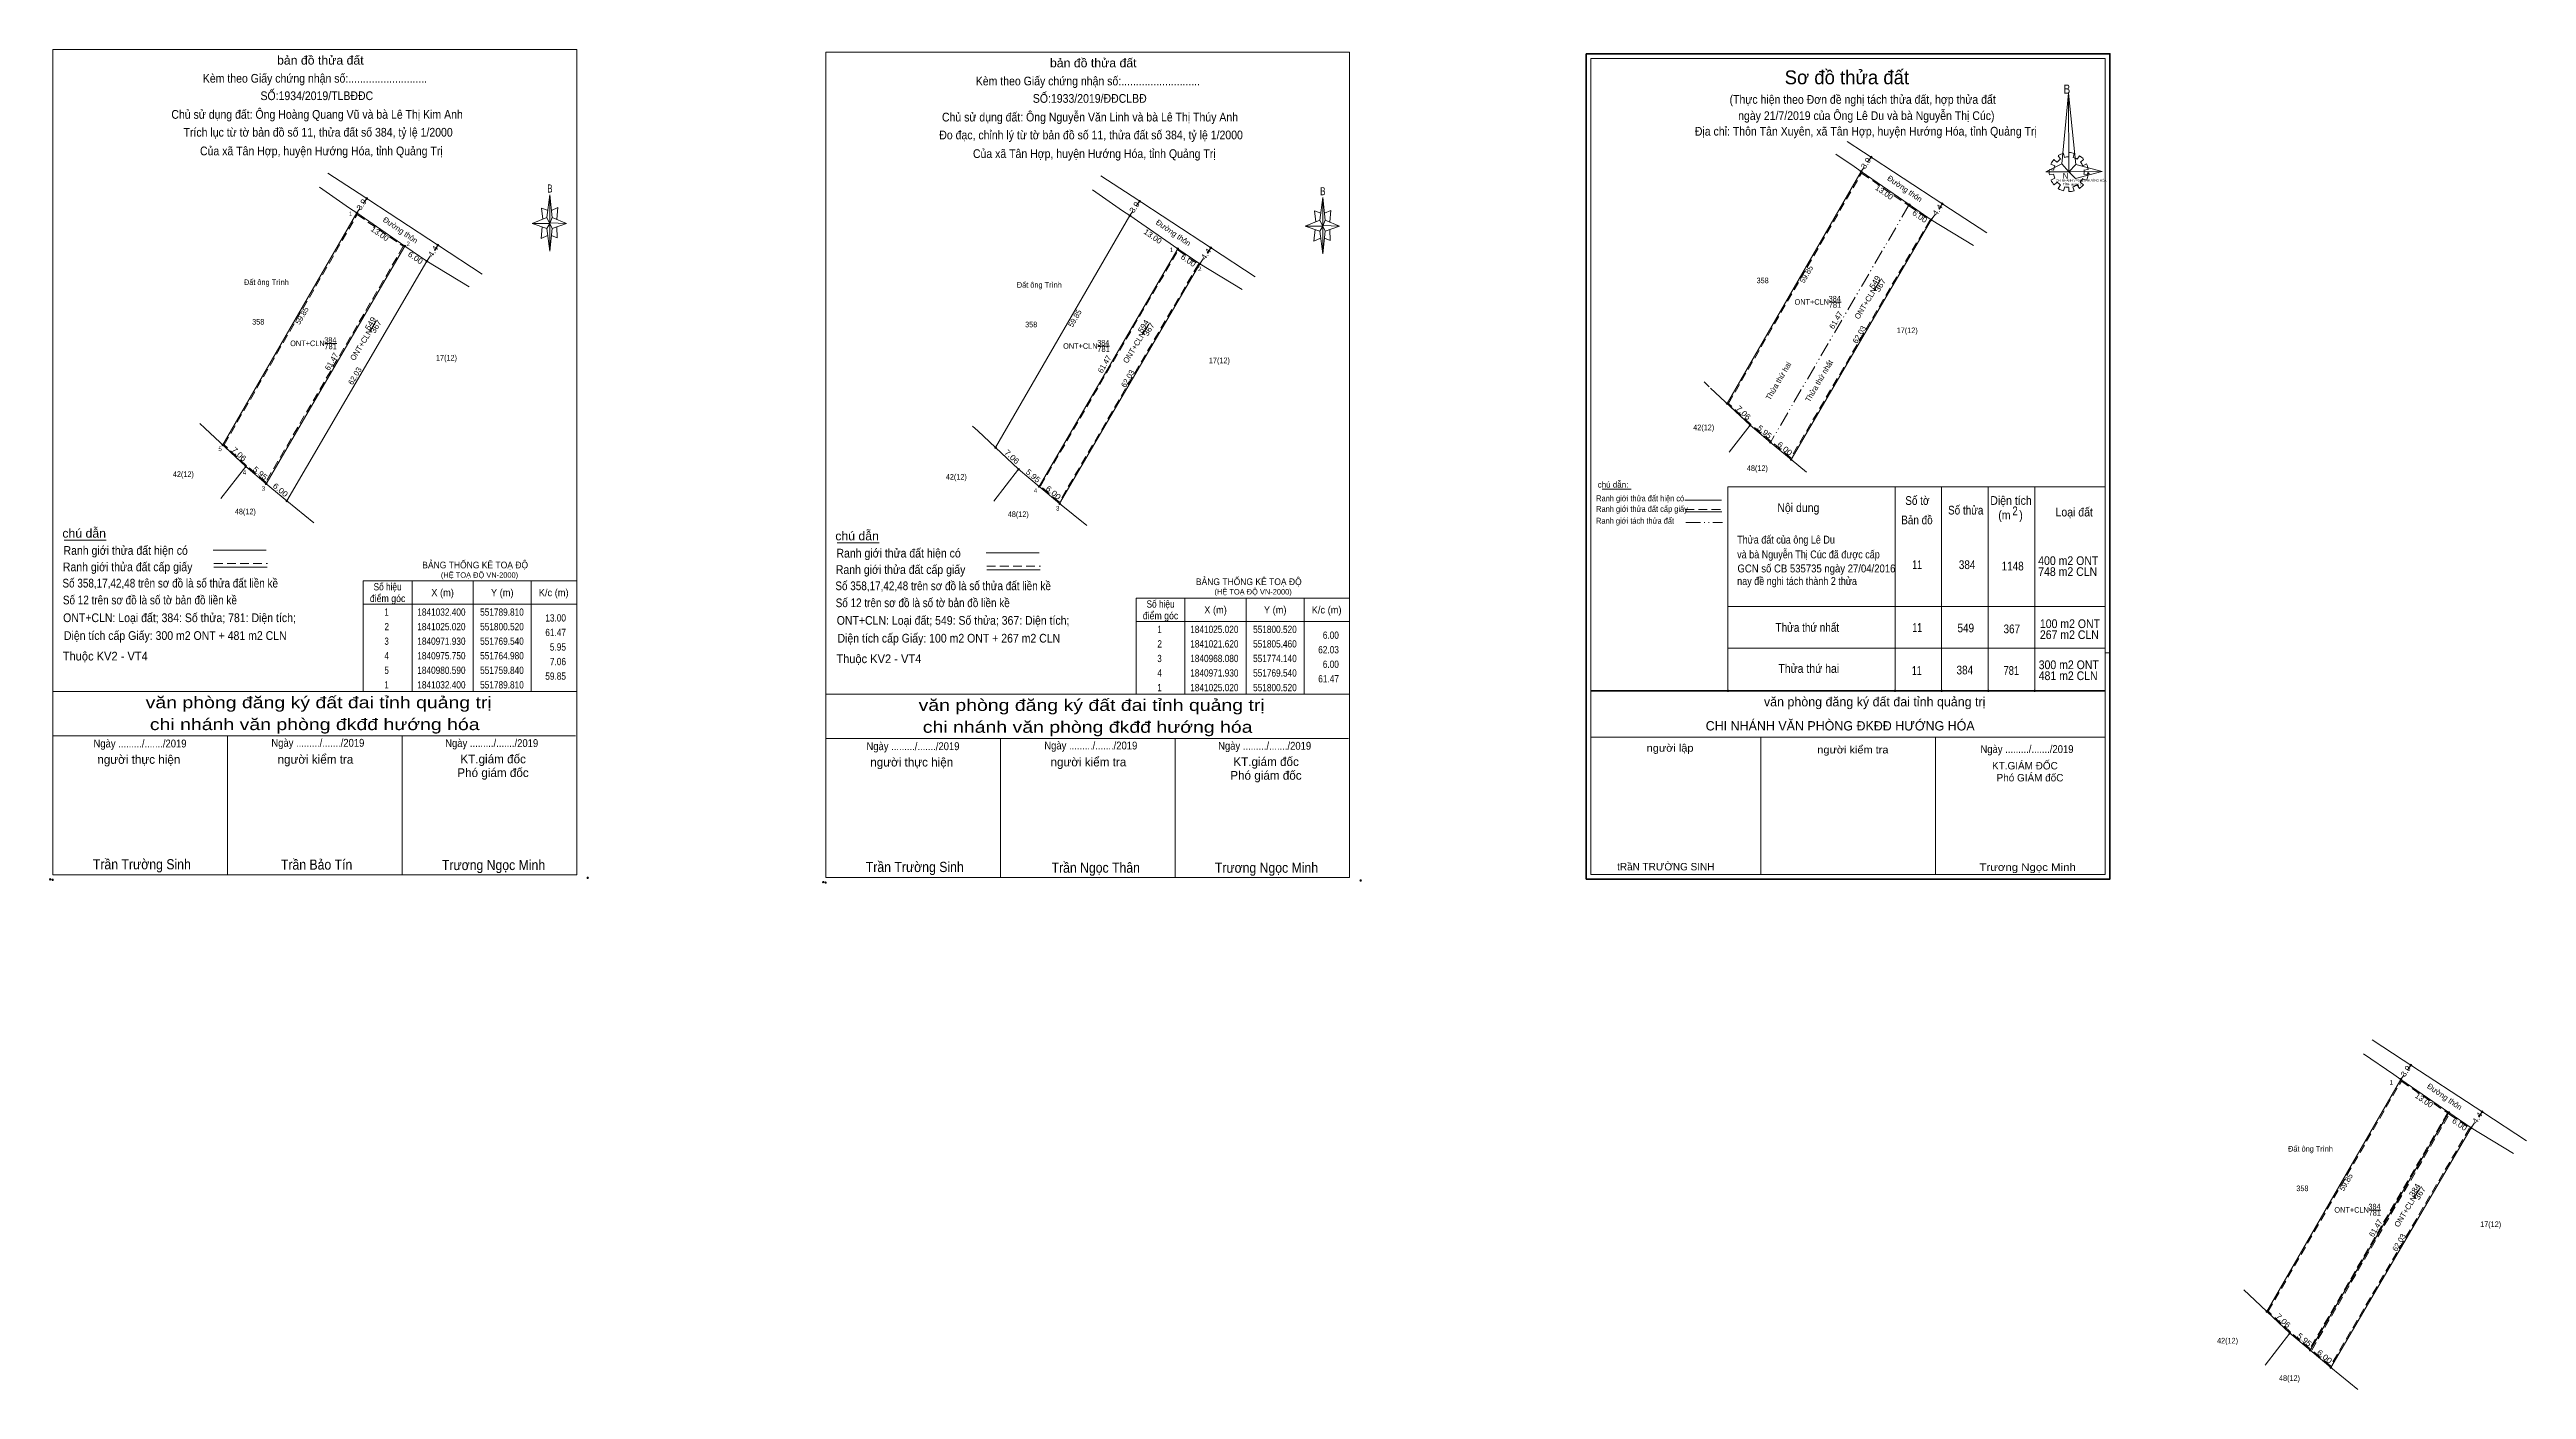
# Model space of a CAD drawing. Header units: metres. Extents: x 551264 to 551818, y 1840963 to 1841262.
import ezdxf
from ezdxf.enums import TextEntityAlignment as Align

# ---------------------------------------------------------------- set-up
doc = ezdxf.new("R2010")
doc.units = ezdxf.units.M
doc.header["$LTSCALE"] = 0.65
doc.header["$PDMODE"] = 32
doc.header["$PDSIZE"] = 0.325
doc.linetypes.add('DASH_DOUBLE_DOT', pattern=[9.2, 5, -1.2, 0.3, -1.2, 0.3, -1.2])
doc.linetypes.add('MEDIUM_DASHED', pattern=[4.5, 3, -1.5])
for name, color, linetype, lineweight in [('1', 7, 'Continuous', 13), ('17', 7, 'Continuous', 13), ('3', 7, 'Continuous', 13), ('5', 7, 'Continuous', 13), ('6', 7, 'Continuous', 13), ('63', 7, 'Continuous', 13)]:
    doc.layers.add(name, color=color, linetype=linetype, lineweight=lineweight)
doc.layers.add('7', color=7, linetype='Continuous')

msp = doc.modelspace()

# ---------------------------------------------------------------- hatches: boundary and pattern name
at = {"layer": '1'}
for points in [[(551671.63, 1841238.4, 1), (551671.23, 1841238.4, 1)], [(551669.42, 1841235.18, 1), (551669.02, 1841235.18, 1)], [(551333.33, 1841225.94, 1), (551332.93, 1841225.94, 1)], [(551335.54, 1841229.16, 1), (551335.14, 1841229.16, 1)], [(551506.01, 1841225.34, 1), (551505.61, 1841225.34, 1)], [(551508.22, 1841228.56, 1), (551507.82, 1841228.56, 1)], [(551680.13, 1841227.8, 1), (551679.73, 1841227.8, 1)], [(551687.54, 1841227.99, 1), (551687.14, 1841227.99, 1)], [(551685.07, 1841224.4, 1), (551684.67, 1841224.4, 1)], [(551344.04, 1841218.56, 1), (551343.64, 1841218.56, 1)], [(551348.98, 1841215.16, 1), (551348.58, 1841215.16, 1)], [(551351.45, 1841218.75, 1), (551351.05, 1841218.75, 1)], [(551516.72, 1841217.96, 1), (551516.32, 1841217.96, 1)], [(551521.66, 1841214.56, 1), (551521.26, 1841214.56, 1)], [(551524.13, 1841218.15, 1), (551523.73, 1841218.15, 1)], [(551639.45, 1841183.37, 1), (551639.05, 1841183.37, 1)], [(551644.59, 1841178.53, 1), (551644.19, 1841178.53, 1)], [(551303.36, 1841174.13, 1), (551302.96, 1841174.13, 1)], [(551476.04, 1841173.53, 1), (551475.64, 1841173.53, 1)], [(551649.15, 1841174.71, 1), (551648.75, 1841174.71, 1)], [(551653.75, 1841170.86, 1), (551653.35, 1841170.86, 1)], [(551308.5, 1841169.29, 1), (551308.1, 1841169.29, 1)], [(551313.06, 1841165.47, 1), (551312.66, 1841165.47, 1)], [(551481.18, 1841168.69, 1), (551480.78, 1841168.69, 1)], [(551485.74, 1841164.87, 1), (551485.34, 1841164.87, 1)], [(551317.66, 1841161.62, 1), (551317.26, 1841161.62, 1)], [(551490.34, 1841161.02, 1), (551489.94, 1841161.02, 1)], [(551790.01, 1841032.4, 1), (551789.61, 1841032.4, 1)], [(551792.22, 1841035.62, 1), (551791.82, 1841035.62, 1)], [(551800.72, 1841025.02, 1), (551800.32, 1841025.02, 1)], [(551805.66, 1841021.62, 1), (551805.26, 1841021.62, 1)], [(551808.13, 1841025.21, 1), (551807.73, 1841025.21, 1)], [(551760.04, 1840980.59, 1), (551759.64, 1840980.59, 1)], [(551765.18, 1840975.75, 1), (551764.78, 1840975.75, 1)], [(551769.74, 1840971.93, 1), (551769.34, 1840971.93, 1)], [(551774.34, 1840968.08, 1), (551773.94, 1840968.08, 1)]]:
    msp.add_hatch(color=256, dxfattribs=at).paths.add_polyline_path(points)

# ---------------------------------------------------------------- linework, layer by layer
for p, q in [((551712.46, 1841236.47), (551711.61, 1841236.83)), ((551712.24, 1841237.89), (551712.95, 1841237.27)), ((551713.74, 1841237.95), (551713.23, 1841238.72)), ((551714.39, 1841239.26), (551714.62, 1841238.34)), ((551715.58, 1841238.49), (551715.61, 1841239.43)), ((551716.83, 1841239.26), (551716.6, 1841238.31)), ((551717.46, 1841237.95), (551717.97, 1841238.72)), ((551718.9, 1841237.89), (551718.19, 1841237.3)), ((551718.7, 1841236.5), (551719.55, 1841236.92)), ((551711.24, 1841235.67), (551712.18, 1841235.53)), ((551712.18, 1841234.58), (551711.24, 1841234.43)), ((551711.61, 1841233.28), (551712.46, 1841233.69)), ((551713.03, 1841232.8), (551712.29, 1841232.21)), ((551713.23, 1841231.41), (551713.71, 1841232.24)), ((551714.68, 1841231.8), (551714.39, 1841230.88)), ((551715.13, 1841235.11), (551716.04, 1841235.11)), ((551715.58, 1841230.73), (551715.58, 1841231.65)), ((551716.52, 1841231.8), (551716.8, 1841230.91)), ((551717.97, 1841231.41), (551717.46, 1841232.21)), ((551718.14, 1841232.8), (551718.9, 1841232.24)), ((551719.58, 1841233.25), (551718.65, 1841233.6)), ((551719.95, 1841235.67), (551718.99, 1841235.53)), ((551718.99, 1841234.58), (551719.95, 1841234.43)), ((551639.43, 1841164.77), (551723.75, 1841164.77)), ((551639.43, 1841164.77), (551639.43, 1841119.21)), ((551676.79, 1841164.77), (551676.79, 1841119.21)), ((551687.19, 1841164.77), (551687.19, 1841119.21)), ((551697.59, 1841164.77), (551697.59, 1841119.21)), ((551707.99, 1841164.77), (551707.99, 1841119.21)), ((551639.43, 1841138.03), (551723.75, 1841138.03)), ((551639.43, 1841128.75), (551723.75, 1841128.75)), ((551723.75, 1841127.72), (551724.78, 1841127.72)), ((551607.78, 1841118.2), (551607.78, 1841077.14)), ((551608.83, 1841108.89), (551723.75, 1841108.89)), ((551646.78, 1841108.89), (551646.78, 1841078.19)), ((551685.78, 1841108.89), (551685.78, 1841078.19))]:
    msp.add_line(p, q, dxfattribs=at)
at = {"layer": '1', "lineweight": 35}
msp.add_line((551608.83, 1841119.21), (551723.75, 1841119.21), dxfattribs=at)
at = {"layer": '1'}
for points in [[(551607.78, 1841077.14), (551607.78, 1841261.47), (551724.78, 1841261.47), (551724.78, 1841077.14)], [(551607.78, 1841077.14), (551607.78, 1841261.47), (551724.78, 1841261.47), (551724.78, 1841077.14)], [(551715.53, 1841252.69), (551715.58, 1841235.14), (551714.05, 1841236.89)], [(551715.53, 1841252.69), (551715.58, 1841235.14), (551717.2, 1841236.77)], [(551710.48, 1841235.14), (551714.05, 1841236.89), (551715.58, 1841235.14)], [(551723.07, 1841235.2), (551715.58, 1841235.14), (551717.2, 1841236.77)], [(551723.01, 1841235.23), (551717.06, 1841233.63), (551715.58, 1841235.14)]]:
    msp.add_lwpolyline(points, close=True, dxfattribs=at)
at = {"layer": '1', "linetype": 'MEDIUM_DASHED'}
for points in [[(551669.3, 1841234.82), (551679.79, 1841227.59), (551684.54, 1841224.33), (551653.48, 1841171.24), (551649.11, 1841174.9), (551644.56, 1841178.72), (551639.57, 1841183.42)], [(551516.6, 1841217.6), (551521.13, 1841214.49), (551490.07, 1841161.4), (551485.86, 1841164.93)], [(551800.6, 1841024.66), (551805.13, 1841021.55), (551774.07, 1840968.46), (551769.86, 1840971.99)]]:
    msp.add_lwpolyline(points, close=True, dxfattribs=at)
at = {"layer": '1'}
for centre in [(551671.43, 1841238.4), (551669.22, 1841235.18), (551333.13, 1841225.94), (551335.34, 1841229.16), (551505.81, 1841225.34), (551508.02, 1841228.56), (551679.93, 1841227.8), (551687.34, 1841227.99), (551684.87, 1841224.4), (551343.84, 1841218.56), (551348.78, 1841215.16), (551351.25, 1841218.75), (551516.52, 1841217.96), (551521.46, 1841214.56), (551523.93, 1841218.15), (551639.25, 1841183.37), (551644.39, 1841178.53), (551303.16, 1841174.13), (551475.84, 1841173.53), (551648.95, 1841174.71), (551653.55, 1841170.86), (551308.3, 1841169.29), (551312.86, 1841165.47), (551480.98, 1841168.69), (551485.54, 1841164.87), (551317.46, 1841161.62), (551490.14, 1841161.02), (551789.81, 1841032.4), (551792.02, 1841035.62), (551800.52, 1841025.02), (551805.46, 1841021.62), (551807.93, 1841025.21), (551759.84, 1840980.59), (551764.98, 1840975.75), (551769.54, 1840971.93), (551774.14, 1840968.08)]:
    msp.add_circle(centre, 0.2, dxfattribs=at)
for centre, major_axis, start_param, end_param in [((551715.5978, 1841235.0799), (4.3744, 0), 2.43958176, 2.72400246), ((551715.5978, 1841235.0799), (3.4284, 0), 2.72368549, 3.01515824), ((551715.5978, 1841235.0799), (3.4284, 0), 2.13373541, 2.44496261), ((551715.5978, 1841235.0799), (4.3744, 0), 1.84955988, 2.13900916), ((551715.5978, 1841235.0799), (3.4284, 0), 1.56985589, 1.85611068), ((551715.5978, 1841235.0799), (4.3744, 0), 1.27924208, 1.56332225), ((551715.5978, 1841235.0799), (3.4284, 0), 1.00270906, 1.2755622), ((551715.5978, 1841235.0799), (4.3744, 0), 0.71056237, 0.99687234), ((551715.5978, 1841235.0799), (3.4284, 0), 0.42678376, 0.70646463), ((551715.5978, 1841235.0799), (4.3744, 0), 0.1390515, 0.43393316), ((551715.5978, 1841235.0799), (4.3744, 0), 3.00667928, 3.29139349), ((551715.5978, 1841235.0799), (4.3744, 0), 3.56988637, 3.85691866), ((551715.5978, 1841235.0799), (3.4284, 0), 3.28229955, 3.56105054), ((551715.5978, 1841235.0799), (3.4284, 0), 3.86077574, 4.13258255), ((551715.5728, 1841235.0539), (4.3744, 0), 4.1470906, 4.43659307), ((551715.5978, 1841235.0799), (3.4284, 0), 4.43854677, 4.71314001), ((551715.5978, 1841235.0799), (4.3744, 0), 4.71301008, 4.99761054), ((551715.5978, 1841235.0799), (3.4284, 0), 4.99087134, 5.28933161), ((551715.5978, 1841235.0799), (4.3744, 0), 5.28561416, 5.56798705), ((551715.5978, 1841235.0799), (3.4284, 0), 5.56137327, 5.83951437), ((551715.5978, 1841235.0799), (3.4284, 0), 6.13558388, 6.41618463), ((551715.5978, 1841235.0799), (4.3744, 0), 5.85230288, 6.13839648)]:
    msp.add_ellipse(centre, major_axis=major_axis, ratio=0.995001, start_param=start_param, end_param=end_param, dxfattribs=at)
for p in [(551719.95, 1841234.79), (551639.43, 1841119.21), (551676.79, 1841119.21), (551687.19, 1841119.21), (551697.59, 1841119.21), (551707.99, 1841119.21)]:
    msp.add_point(p, dxfattribs=at)
at = {"layer": '17'}
for p, q in [((551611.38, 1841164.28), (551617.84, 1841164.28)), ((551267.74, 1841152.9), (551277.16, 1841152.9)), ((551440.42, 1841152.3), (551449.84, 1841152.3))]:
    msp.add_line(p, q, dxfattribs=at)
at = {"layer": '3'}
for p, q in [((551669.72, 1841239.52), (551666.05, 1841241.92)), ((551663.55, 1841239.09), (551667.61, 1841236.29)), ((551667.61, 1841236.29), (551669.22, 1841235.18)), ((551667.61, 1841236.29), (551669.22, 1841235.18)), ((551667.61, 1841236.29), (551669.22, 1841235.18)), ((551667.61, 1841236.29), (551669.22, 1841235.18)), ((551687.49, 1841227.89), (551669.72, 1841239.52)), ((551687.49, 1841227.89), (551669.72, 1841239.52)), ((551687.49, 1841227.89), (551669.72, 1841239.52)), ((551687.49, 1841227.89), (551669.72, 1841239.52)), ((551671.43, 1841238.4), (551670.66, 1841237.28)), ((551324.77, 1841231.71), (551331.52, 1841227.05)), ((551333.63, 1841230.28), (551326.67, 1841234.83)), ((551497.45, 1841231.11), (551504.2, 1841226.45)), ((551506.31, 1841229.68), (551499.35, 1841234.23)), ((551669.22, 1841235.18), (551639.25, 1841183.37)), ((551669.22, 1841235.18), (551639.25, 1841183.37)), ((551669.89, 1841236.16), (551669.22, 1841235.18)), ((551333.13, 1841225.94), (551303.16, 1841174.13)), ((551333.13, 1841225.94), (551303.16, 1841174.13)), ((551331.52, 1841227.05), (551333.13, 1841225.94)), ((551331.52, 1841227.05), (551333.13, 1841225.94)), ((551331.52, 1841227.05), (551333.13, 1841225.94)), ((551331.52, 1841227.05), (551333.13, 1841225.94)), ((551333.8, 1841226.92), (551333.13, 1841225.94)), ((551351.4, 1841218.65), (551333.63, 1841230.28)), ((551351.4, 1841218.65), (551333.63, 1841230.28)), ((551351.4, 1841218.65), (551333.63, 1841230.28)), ((551351.4, 1841218.65), (551333.63, 1841230.28)), ((551335.34, 1841229.16), (551334.57, 1841228.04)), ((551505.81, 1841225.34), (551475.84, 1841173.53)), ((551505.81, 1841225.34), (551475.84, 1841173.53)), ((551504.2, 1841226.45), (551505.81, 1841225.34)), ((551504.2, 1841226.45), (551505.81, 1841225.34)), ((551504.2, 1841226.45), (551505.81, 1841225.34)), ((551504.2, 1841226.45), (551505.81, 1841225.34)), ((551506.48, 1841226.32), (551505.81, 1841225.34)), ((551524.08, 1841218.05), (551506.31, 1841229.68)), ((551524.08, 1841218.05), (551506.31, 1841229.68)), ((551524.08, 1841218.05), (551506.31, 1841229.68)), ((551524.08, 1841218.05), (551506.31, 1841229.68)), ((551508.02, 1841228.56), (551507.25, 1841227.44)), ((551685.63, 1841225.51), (551684.87, 1841224.4)), ((551687.34, 1841227.99), (551686.54, 1841226.82)), ((551697.25, 1841221.51), (551687.49, 1841227.89)), ((551653.55, 1841170.86), (551684.87, 1841224.4)), ((551653.55, 1841170.86), (551684.87, 1841224.4)), ((551653.55, 1841170.86), (551684.87, 1841224.4)), ((551694.32, 1841218.67), (551684.87, 1841224.4)), ((551343.84, 1841218.56), (551312.86, 1841165.47)), ((551317.46, 1841161.62), (551348.78, 1841215.16)), ((551317.46, 1841161.62), (551348.78, 1841215.16)), ((551317.46, 1841161.62), (551348.78, 1841215.16)), ((551349.54, 1841216.27), (551348.78, 1841215.16)), ((551358.23, 1841209.43), (551348.78, 1841215.16)), ((551351.25, 1841218.75), (551350.45, 1841217.58)), ((551361.16, 1841212.27), (551351.4, 1841218.65)), ((551516.52, 1841217.96), (551485.54, 1841164.87)), ((551490.14, 1841161.02), (551521.46, 1841214.56)), ((551490.14, 1841161.02), (551521.46, 1841214.56)), ((551490.14, 1841161.02), (551521.46, 1841214.56)), ((551522.22, 1841215.67), (551521.46, 1841214.56)), ((551530.91, 1841208.83), (551521.46, 1841214.56)), ((551523.93, 1841218.15), (551523.13, 1841216.98)), ((551533.84, 1841211.67), (551524.08, 1841218.05)), ((551672.1, 1841208.72), (551673.48, 1841210.96)), ((551662.09, 1841206.01), (551664.72, 1841206.01)), ((551336.01, 1841199.48), (551337.39, 1841201.72)), ((551508.69, 1841198.88), (551510.07, 1841201.12)), ((551326, 1841196.77), (551328.63, 1841196.77)), ((551498.68, 1841196.17), (551501.31, 1841196.17)), ((551635.28, 1841187.1), (551634.12, 1841188.19)), ((551635.28, 1841187.1), (551634.12, 1841188.19)), ((551644.39, 1841178.53), (551639.25, 1841183.37)), ((551644.39, 1841178.53), (551639.25, 1841183.37)), ((551299.19, 1841177.86), (551298.03, 1841178.95)), ((551299.19, 1841177.86), (551298.03, 1841178.95)), ((551299.19, 1841177.86), (551298.03, 1841178.95)), ((551308.3, 1841169.29), (551299.19, 1841177.86)), ((551471.87, 1841177.26), (551470.71, 1841178.35)), ((551471.87, 1841177.26), (551470.71, 1841178.35)), ((551471.87, 1841177.26), (551470.71, 1841178.35)), ((551480.98, 1841168.69), (551471.87, 1841177.26)), ((551308.3, 1841169.29), (551303.16, 1841174.13)), ((551308.3, 1841169.29), (551303.16, 1841174.13)), ((551480.98, 1841168.69), (551475.84, 1841173.53)), ((551480.98, 1841168.69), (551475.84, 1841173.53)), ((551653.55, 1841170.86), (551656.98, 1841168.07)), ((551302.77, 1841162.17), (551308.3, 1841169.29)), ((551475.45, 1841161.57), (551480.98, 1841168.69)), ((551317.46, 1841161.62), (551323.5, 1841156.72)), ((551490.14, 1841161.02), (551496.18, 1841156.12)), ((551345.46, 1841143.75), (551345.46, 1841119.05)), ((551359.11, 1841143.75), (551359.11, 1841119.05)), ((551372.11, 1841143.75), (551372.11, 1841119.05)), ((551334.54, 1841138.55), (551382.25, 1841138.55)), ((551781.45, 1841038.17), (551788.2, 1841033.51)), ((551790.31, 1841036.74), (551783.35, 1841041.29)), ((551789.81, 1841032.4), (551759.84, 1840980.59)), ((551789.81, 1841032.4), (551759.84, 1840980.59)), ((551788.2, 1841033.51), (551789.81, 1841032.4)), ((551788.2, 1841033.51), (551789.81, 1841032.4)), ((551788.2, 1841033.51), (551789.81, 1841032.4)), ((551788.2, 1841033.51), (551789.81, 1841032.4)), ((551790.48, 1841033.38), (551789.81, 1841032.4)), ((551808.08, 1841025.11), (551790.31, 1841036.74)), ((551808.08, 1841025.11), (551790.31, 1841036.74)), ((551808.08, 1841025.11), (551790.31, 1841036.74)), ((551808.08, 1841025.11), (551790.31, 1841036.74)), ((551792.02, 1841035.62), (551791.25, 1841034.5)), ((551800.52, 1841025.02), (551769.54, 1840971.93)), ((551774.14, 1840968.08), (551805.46, 1841021.62)), ((551774.14, 1840968.08), (551805.46, 1841021.62)), ((551774.14, 1840968.08), (551805.46, 1841021.62)), ((551806.22, 1841022.73), (551805.46, 1841021.62)), ((551814.91, 1841015.89), (551805.46, 1841021.62)), ((551807.93, 1841025.21), (551807.13, 1841024.04)), ((551817.84, 1841018.73), (551808.08, 1841025.11)), ((551792.69, 1841005.94), (551794.07, 1841008.18)), ((551782.68, 1841003.23), (551785.31, 1841003.23)), ((551755.87, 1840984.32), (551754.71, 1840985.41)), ((551755.87, 1840984.32), (551754.71, 1840985.41)), ((551755.87, 1840984.32), (551754.71, 1840985.41)), ((551764.98, 1840975.75), (551755.87, 1840984.32)), ((551764.98, 1840975.75), (551759.84, 1840980.59)), ((551764.98, 1840975.75), (551759.84, 1840980.59)), ((551759.45, 1840968.63), (551764.98, 1840975.75)), ((551774.14, 1840968.08), (551780.18, 1840963.18))]:
    msp.add_line(p, q, dxfattribs=at)
at = {"layer": '3', "linetype": 'DASH_DOUBLE_DOT'}
msp.add_line((551679.93, 1841227.8), (551648.95, 1841174.71), dxfattribs=at)
at = {"layer": '3'}
for points in [[(551669.22, 1841235.18), (551679.93, 1841227.8), (551684.87, 1841224.4)], [(551333.13, 1841225.94), (551343.84, 1841218.56), (551348.78, 1841215.16)], [(551505.81, 1841225.34), (551516.52, 1841217.96), (551521.46, 1841214.56)], [(551639.73, 1841172.53), (551644.39, 1841178.53), (551635.55, 1841186.84)], [(551653.55, 1841170.86), (551648.95, 1841174.71), (551644.39, 1841178.53)], [(551317.46, 1841161.62), (551312.86, 1841165.47), (551308.3, 1841169.29)], [(551490.14, 1841161.02), (551485.54, 1841164.87), (551480.98, 1841168.69)], [(551789.81, 1841032.4), (551800.52, 1841025.02), (551805.46, 1841021.62)], [(551774.14, 1840968.08), (551769.54, 1840971.93), (551764.98, 1840975.75)]]:
    msp.add_lwpolyline(points, dxfattribs=at)
at = {"layer": '3', "linetype": 'MEDIUM_DASHED'}
for points in [[(551333.21, 1841225.58), (551343.51, 1841218.49), (551312.79, 1841165.85), (551308.47, 1841169.48), (551303.48, 1841174.18)], [(551789.89, 1841032.04), (551800.19, 1841024.95), (551769.47, 1840972.31), (551765.15, 1840975.94), (551760.16, 1840980.64)]]:
    msp.add_lwpolyline(points, close=True, dxfattribs=at)
at = {"layer": '3'}
msp.add_lwpolyline([(551334.54, 1841143.75), (551382.25, 1841143.75), (551382.25, 1841119.05), (551334.54, 1841119.05)], close=True, dxfattribs=at)
at = {"layer": '5'}
for p, q in [((551375.58, 1841224.92), (551376.23, 1841229.99)), ((551548.26, 1841224.32), (551548.91, 1841229.39)), ((551375.58, 1841222.45), (551372.33, 1841223.62)), ((551376.75, 1841222.45), (551376.23, 1841217.38)), ((551377.92, 1841220.37), (551376.62, 1841220.89)), ((551376.75, 1841224.92), (551380, 1841223.62)), ((551377.79, 1841222.84), (551377.92, 1841220.37)), ((551548.26, 1841221.85), (551545.01, 1841223.02)), ((551549.43, 1841221.85), (551548.91, 1841216.78)), ((551550.6, 1841219.77), (551549.3, 1841220.29)), ((551549.43, 1841224.32), (551552.68, 1841223.02)), ((551550.47, 1841222.24), (551550.6, 1841219.77)), ((551265.25, 1841119.05), (551382.25, 1841119.05)), ((551437.93, 1841118.45), (551554.93, 1841118.45)), ((551265.25, 1841109.17), (551381.99, 1841109.17)), ((551265.25, 1841109.17), (551381.99, 1841109.17)), ((551265.25, 1841109.17), (551381.99, 1841109.17)), ((551304.25, 1841078.1), (551304.25, 1841109.17)), ((551343.25, 1841078.1), (551343.25, 1841109.17)), ((551437.93, 1841108.57), (551554.67, 1841108.57)), ((551437.93, 1841108.57), (551554.67, 1841108.57)), ((551437.93, 1841108.57), (551554.67, 1841108.57)), ((551476.93, 1841077.5), (551476.93, 1841108.57)), ((551515.93, 1841077.5), (551515.93, 1841108.57))]:
    msp.add_line(p, q, dxfattribs=at)
for points in [[(551265.25, 1841262.44), (551382.25, 1841262.44), (551382.25, 1841078.1), (551265.25, 1841078.1)], [(551437.93, 1841261.84), (551554.93, 1841261.84), (551554.93, 1841077.5), (551437.93, 1841077.5)], [(551723.75, 1841119.21), (551723.75, 1841078.19), (551608.83, 1841078.19), (551608.83, 1841260.45), (551723.75, 1841260.45)], [(551376.23, 1841229.99), (551376.75, 1841224.92), (551376.23, 1841223.62)], [(551548.91, 1841229.39), (551549.43, 1841224.32), (551548.91, 1841223.02)], [(551376.23, 1841223.62), (551372.33, 1841223.62), (551375.58, 1841224.92), (551376.75, 1841222.45), (551380, 1841223.62), (551376.23, 1841223.75)], [(551376.23, 1841223.62), (551376.23, 1841217.38), (551375.58, 1841222.45)], [(551548.91, 1841223.02), (551545.01, 1841223.02), (551548.26, 1841224.32), (551549.43, 1841221.85), (551552.68, 1841223.02), (551548.91, 1841223.15)], [(551548.91, 1841223.02), (551548.91, 1841216.78), (551548.26, 1841221.85)]]:
    msp.add_lwpolyline(points, close=True, dxfattribs=at)
at = {"layer": '5', "lineweight": 35}
msp.add_lwpolyline([(551607.79, 1841261.49), (551724.79, 1841261.49), (551724.79, 1841077.15), (551607.79, 1841077.15)], close=True, dxfattribs=at)
at = {"layer": '5'}
for points in [[(551375.84, 1841226.48), (551374.41, 1841227), (551374.67, 1841224.53)], [(551376.62, 1841226.48), (551378.05, 1841227.13), (551377.79, 1841224.53)], [(551548.52, 1841225.88), (551547.09, 1841226.4), (551547.35, 1841223.93)], [(551549.3, 1841225.88), (551550.73, 1841226.53), (551550.47, 1841223.93)], [(551376.23, 1841223.62), (551375.58, 1841224.92), (551372.33, 1841223.62)], [(551374.54, 1841222.84), (551374.28, 1841220.24), (551375.71, 1841220.89)], [(551376.23, 1841223.62), (551376.75, 1841222.45), (551380, 1841223.62)], [(551548.91, 1841223.02), (551548.26, 1841224.32), (551545.01, 1841223.02)], [(551547.22, 1841222.24), (551546.96, 1841219.64), (551548.39, 1841220.29)], [(551548.91, 1841223.02), (551549.43, 1841221.85), (551552.68, 1841223.02)], [(551382.25, 1841078.1), (551265.25, 1841078.1), (551265.25, 1841109.17)], [(551554.93, 1841077.5), (551437.93, 1841077.5), (551437.93, 1841108.57)]]:
    msp.add_lwpolyline(points, dxfattribs=at)
for p in [(551264.64, 1841077.1), (551265.16, 1841077), (551437.32, 1841076.5), (551437.84, 1841076.4)]:
    msp.add_point(p, dxfattribs=at)
at = {"layer": '6'}
for p, q in [((551629.82, 1841161.79), (551637.97, 1841161.79)), ((551629.95, 1841159.18), (551638.09, 1841159.18)), ((551301.02, 1841150.64), (551312.91, 1841150.64)), ((551473.7, 1841150.04), (551485.59, 1841150.04)), ((551301.21, 1841146.83), (551313.09, 1841146.83)), ((551473.89, 1841146.23), (551485.77, 1841146.23))]:
    msp.add_line(p, q, dxfattribs=at)
at = {"layer": '6', "linetype": 'MEDIUM_DASHED'}
for p, q in [((551629.95, 1841159.72), (551638.16, 1841159.72)), ((551301.21, 1841147.64), (551313.17, 1841147.64)), ((551473.89, 1841147.04), (551485.85, 1841147.04))]:
    msp.add_line(p, q, dxfattribs=at)
at = {"layer": '6'}
for p in [(551384.72, 1841077.45), (551557.4, 1841076.85)]:
    msp.add_point(p, dxfattribs=at)
at = {"layer": '63', "linetype": 'DASH_DOUBLE_DOT'}
msp.add_line((551630.07, 1841156.82), (551638.26, 1841156.82), dxfattribs=at)
at = {"layer": '63'}
for p, q in [((551518.14, 1841139.9), (551518.14, 1841118.45)), ((551531.79, 1841139.9), (551531.79, 1841118.45)), ((551544.79, 1841139.9), (551544.79, 1841118.45)), ((551507.22, 1841134.7), (551554.93, 1841134.7))]:
    msp.add_line(p, q, dxfattribs=at)
msp.add_lwpolyline([(551507.22, 1841139.9), (551554.93, 1841139.9), (551554.93, 1841118.45), (551507.22, 1841118.45)], close=True, dxfattribs=at)

# ---------------------------------------------------------------- texts
at = {"layer": '1'}
msp.add_text('Sơ đồ thửa đất', height=3.094, dxfattribs=at).set_placement((551666.015, 1841254.69), align=Align.CENTER)
for s, height, width, p in [('B', 2.06, 0.8, (551714.44, 1841252.56)), ('CHI NHÁNH VPĐKĐĐ-HƯỚNG HÓA', 0.4873, 0.95, (551712.74, 1841232.96)), ('N', 1.287, 0.9, (551714.23, 1841233.61)), ('BẢNG THỐNG KÊ TOẠ ĐỘ ', 1.495, 0.95, (551347.75, 1841146.57)), ('(HỆ TOẠ ĐỘ VN-2000)', 1.209, 0.9, (551351.91, 1841144.47)), ('BẢNG THỐNG KÊ TOẠ ĐỘ ', 1.495, 0.95, (551520.58, 1841142.83)), ('(HỆ TOẠ ĐỘ VN-2000)', 1.209, 0.9, (551524.74, 1841140.73))]:
    msp.add_text(s, height=height, dxfattribs=dict(at, width=width)).set_placement(p)
msp.add_text('TỈNH quảng trị', height=0.4875, dxfattribs=at).set_placement((551714.31, 1841232.12))
for s, height, p in [('văn phòng đăng ký đất đai tỉnh quảng trị', 2.08, (551696.97, 1841115.74)), ('CHI NHÁNH VĂN PHÒNG ĐKĐĐ HƯỚNG HÓA', 2.08, (551694.56, 1841110.36)), ('KT.GIÁM ĐỐC', 1.66, (551713.13, 1841101.66)), ('Phó GIÁM đốC', 1.66, (551714.39, 1841098.98)), ('tRầN TRƯỜNG SINH', 1.664, (551636.42, 1841079.11))]:
    msp.add_text(s, height=height, dxfattribs=at).set_placement(p, align=Align.RIGHT)
for s, height, width, p in [('người lập', 1.664, 1.1, (551631.75, 1841105.63)), ('người kiểm tra', 1.664, 1.1, (551675.31, 1841105.23)), ('Trương Ngọc Minh', 1.66, 1.15, (551717.18, 1841079))]:
    msp.add_text(s, height=height, dxfattribs=dict(at, width=width)).set_placement(p, align=Align.RIGHT)
at = {"layer": '3'}
for s, rotation, width, p in [('3.9', 55.537, 1.1, (551670.7839, 1841236.6913)), ('13.00', 325.43, 1.05, (551674.0104, 1841230.035)), ('3.9', 55.537, 1.1, (551334.6939, 1841227.4513)), ('3.9', 55.537, 1.1, (551507.3739, 1841226.8513)), ('4.4', 55.471, 1.1, (551686.7824, 1841226.2507)), ('13.00', 325.43, 1.05, (551337.9204, 1841220.795)), ('13.00', 325.43, 1.05, (551510.6004, 1841220.195)), ('4.4', 55.471, 1.1, (551350.6924, 1841217.0107)), ('4.4', 55.471, 1.1, (551523.3724, 1841216.4107)), ('549', 58.458, 1.1, (551672.8013, 1841210.1581)), ('367', 58.458, 1.1, (551674.0252, 1841209.4681)), ('549', 58.458, 1.1, (551336.7113, 1841200.9181)), ('367', 58.458, 1.1, (551337.9352, 1841200.2281)), ('594', 58.458, 1.1, (551509.3874, 1841200.3181)), ('367', 58.458, 1.1, (551510.6152, 1841199.6281)), ('7.06', 316.722, 1.15, (551642.4765, 1841180.8679)), ('5.95', 320.046, 1.1, (551647.2187, 1841176.5881)), ('7.06', 316.722, 1.15, (551306.3865, 1841171.6279)), ('7.06', 316.722, 1.15, (551479.0665, 1841171.0279)), ('5.95', 320.046, 1.1, (551311.1287, 1841167.3481)), ('5.95', 320.046, 1.1, (551483.8087, 1841166.7481)), ('3.9', 55.537, 1.1, (551791.3739, 1841033.9113)), ('13.00', 325.43, 1.05, (551794.6004, 1841027.255)), ('4.4', 55.471, 1.1, (551807.3724, 1841023.4707)), ('384', 58.458, 1.1, (551793.3874, 1841007.3781)), ('367', 58.458, 1.1, (551794.6152, 1841006.6881)), ('7.06', 316.722, 1.15, (551763.0665, 1840978.0879)), ('5.95', 320.046, 1.1, (551767.8087, 1840973.8081))]:
    msp.add_text(s, height=1.25, rotation=rotation, dxfattribs=dict(at, width=width)).set_placement(p, align=Align.CENTER)
for s, rotation, p in [('Đường thôn', 325.44, (551678.6105, 1841230.8444)), ('Đường thôn', 325.44, (551342.5205, 1841221.6044)), ('Đường thôn', 325.44, (551515.2005, 1841221.0044)), ('59.85', 59.952, (551657.4971, 1841211.9421)), ('ONT+CLN', 58.458, (551670.741, 1841205.4181)), ('59.85', 59.952, (551321.4071, 1841202.7021)), ('59.85', 59.952, (551494.0871, 1841202.1021)), ('ONT+CLN', 58.458, (551334.651, 1841196.1781)), ('ONT+CLN', 58.458, (551507.331, 1841195.5781)), ('Đường thôn', 325.44, (551799.2005, 1841028.0644)), ('59.85', 59.952, (551778.0871, 1841009.1621)), ('ONT+CLN', 58.458, (551791.331, 1841002.6381))]:
    msp.add_text(s, height=1.25, rotation=rotation, dxfattribs=at).set_placement(p, align=Align.CENTER)
for s, height, width, p in [(' 1', 1, 0.9, (551332.14, 1841225.26)), (' 2', 1, 0.9, (551344.98, 1841218.53)), (' 1', 1, 0.9, (551515.54, 1841217.22)), (' 2', 1, 0.9, (551521.83, 1841212.95)), (' 5', 1, 0.9, (551302.97, 1841172.75)), (' 4', 1, 0.95, (551308.43, 1841167.52)), (' 3', 1, 0.95, (551312.62, 1841163.9)), (' 4', 1, 0.95, (551485.13, 1841163.44)), (' 3', 1, 0.95, (551490.1, 1841159.48)), ('61.47', 1.625, 0.85, (551379.86, 1841131.44)), ('13.00', 1.62, 0.85, (551379.85, 1841134.69)), ('5.95', 1.625, 0.85, (551379.85, 1841128.19)), ('7.06', 1.625, 0.85, (551379.86, 1841124.94)), ('59.85', 1.625, 0.85, (551379.85, 1841121.69)), (' 1', 1, 0.9, (551788.01, 1841031.26))]:
    msp.add_text(s, height=height, dxfattribs=dict(at, width=width)).set_placement(p, align=Align.RIGHT)
for s, height, width, p in [('Đất ông Trình', 1.25, 0.95, (551312.92, 1841209.85)), ('Đất ông Trình', 1.25, 0.95, (551485.6, 1841209.25)), ('358', 1.25, 0.85, (551647.195, 1841210.25)), ('ONT+CLN', 1.25, 0.95, (551658.18, 1841205.44)), ('384', 1.25, 0.85, (551663.3, 1841206.17)), ('781', 1.25, 0.8, (551663.36, 1841204.76)), ('358', 1.25, 0.85, (551311.105, 1841201.01)), ('384', 1.25, 0.85, (551327.21, 1841196.93)), ('358', 1.25, 0.85, (551483.785, 1841200.41)), ('384', 1.25, 0.85, (551499.89, 1841196.33)), ('17(12)', 1.25, 0.85, (551679.5, 1841199.1)), ('ONT+CLN', 1.25, 0.95, (551322.09, 1841196.2)), ('781', 1.25, 0.8, (551327.27, 1841195.52)), ('17(12)', 1.25, 0.85, (551353.16, 1841192.99)), ('ONT+CLN', 1.25, 0.95, (551494.77, 1841195.6)), ('781', 1.25, 0.8, (551499.95, 1841194.92)), ('17(12)', 1.25, 0.85, (551525.84, 1841192.39)), ('42(12)', 1.25, 0.85, (551634.04, 1841177.43)), ('42(12)', 1.25, 0.85, (551294.38, 1841166.99)), ('42(12)', 1.25, 0.85, (551467.06, 1841166.39)), ('48(12)', 1.25, 0.85, (551646.02, 1841168.31)), ('48(12)', 1.25, 0.85, (551308.22, 1841158.63)), ('48(12)', 1.25, 0.85, (551480.9, 1841158.03)), ('Số hiệu', 1.625, 0.85, (551340.005, 1841141.64)), ('điểm góc', 1.625, 0.9, (551340.005, 1841139.04)), (' 1', 1.625, 0.75, (551339.545, 1841135.99)), ('1841032.400', 1.625, 0.85, (551352.025, 1841135.99)), ('X (m)', 1.625, 0.95, (551352.29, 1841140.34)), ('551789.810', 1.625, 0.85, (551365.555, 1841135.99)), ('Y (m)', 1.625, 0.95, (551365.62, 1841140.34)), ('K/c (m)', 1.625, 0.95, (551377.11, 1841140.34)), (' 3', 1.625, 0.8, (551339.545, 1841129.49)), (' 2', 1.625, 0.85, (551339.555, 1841132.74)), ('1841025.020', 1.625, 0.85, (551352.025, 1841132.74)), ('1840971.930', 1.625, 0.85, (551352.025, 1841129.49)), ('551800.520', 1.625, 0.85, (551365.555, 1841132.74)), ('551769.540', 1.625, 0.85, (551365.555, 1841129.49)), (' 4', 1.625, 0.85, (551339.55, 1841126.24)), ('1840975.750', 1.625, 0.85, (551352.025, 1841126.24)), ('551764.980', 1.625, 0.85, (551365.555, 1841126.24)), (' 5', 1.625, 0.8, (551339.555, 1841122.99)), (' 1', 1.625, 0.75, (551339.545, 1841119.74)), ('1840980.590', 1.625, 0.85, (551352.025, 1841122.99)), ('1841032.400', 1.625, 0.85, (551352.025, 1841119.74)), ('551759.840', 1.625, 0.85, (551365.555, 1841122.99)), ('551789.810', 1.625, 0.85, (551365.555, 1841119.74)), ('Đất ông Trình', 1.25, 0.95, (551769.6, 1841016.31)), ('358', 1.25, 0.85, (551767.785, 1841007.47)), ('ONT+CLN', 1.25, 0.95, (551778.77, 1841002.66)), ('384', 1.25, 0.85, (551783.89, 1841003.39)), ('781', 1.25, 0.8, (551783.95, 1841001.98)), ('17(12)', 1.25, 0.85, (551809.84, 1840999.45)), ('42(12)', 1.25, 0.85, (551751.06, 1840973.45)), ('48(12)', 1.25, 0.85, (551764.9, 1840965.09))]:
    msp.add_text(s, height=height, dxfattribs=dict(at, width=width)).set_placement(p, align=Align.CENTER)
at = {"layer": '5'}
for s, height, width, p in [('bản đồ thửa đất', 1.95, 1.05, (551324.975, 1841259.08)), ('bản đồ thửa đất', 1.95, 1.05, (551497.655, 1841258.48)), ('Kèm theo Giấy chứng nhận số:...........................', 1.95, 0.9, (551323.775, 1841255.04)), ('SỐ:1934/2019/TLBĐĐC', 1.95, 0.9, (551324.19, 1841251.15)), ('Kèm theo Giấy chứng nhận số:...........................', 1.95, 0.9, (551496.455, 1841254.44)), ('SỐ:1933/2019/ĐĐCLBĐ', 1.95, 0.9, (551496.875, 1841250.55)), ('Chủ sử dụng đất: Ông Hoàng Quang Vũ và bà Lê Thị Kim Anh', 1.95, 0.9, (551324.25, 1841246.98)), ('Chủ sử dụng đất: Ông Nguyễn Văn Linh và bà Lê Thị Thúy Anh', 1.95, 0.9, (551496.925, 1841246.38)), ('Trích lục từ tờ bản đồ số 11, thửa đất số 384, tỷ lệ 1/2000 ', 1.95, 0.9, (551324.81, 1841242.99)), ('Đo đạc, chỉnh lý từ tờ bản đồ số 11, thửa đất số 384, tỷ lệ 1/2000 ', 1.95, 0.9, (551497.49, 1841242.39)), ('Của xã Tân Hợp, huyện Hướng Hóa, tỉnh Quảng Trị', 1.95, 0.9, (551325.2, 1841238.82)), ('Của xã Tân Hợp, huyện Hướng Hóa, tỉnh Quảng Trị', 1.95, 0.9, (551497.88, 1841238.22)), ('B', 1.791, 0.75, (551376.26, 1841230.51)), ('B', 1.791, 0.75, (551548.945, 1841229.91)), ('văn phòng đăng ký đất đai tỉnh quảng trị', 2.6, 1.25, (551324.61, 1841115.33)), ('văn phòng đăng ký đất đai tỉnh quảng trị', 2.6, 1.25, (551497.29, 1841114.73)), ('chi nhánh văn phòng đkđđ hướng hóa', 2.6, 1.25, (551323.72, 1841110.44)), ('chi nhánh văn phòng đkđđ hướng hóa', 2.6, 1.25, (551496.395, 1841109.84)), ('Ngày ........./......./2019', 1.755, 0.9, (551284.69, 1841106.57)), ('Ngày ........./......./2019', 1.755, 0.9, (551324.42, 1841106.72)), ('Ngày ........./......./2019', 1.755, 0.9, (551363.26, 1841106.66)), ('Ngày ........./......./2019', 1.755, 0.9, (551457.37, 1841105.97)), ('Ngày ........./......./2019', 1.755, 0.9, (551497.1, 1841106.12)), ('Ngày ........./......./2019', 1.755, 0.9, (551535.94, 1841106.06)), ('Trần Trường Sinh', 2.275, 0.9, (551285.1, 1841079.34)), ('Trần Bảo Tín', 2.27, 0.9, (551324.145, 1841079.27)), ('Trương Ngọc Minh', 2.27, 0.9, (551363.67, 1841079.18)), ('Trần Trường Sinh', 2.275, 0.9, (551457.78, 1841078.74)), ('Trần Ngọc Thân', 2.27, 0.9, (551498.21, 1841078.59)), ('Trương Ngọc Minh', 2.27, 0.9, (551536.35, 1841078.58))]:
    msp.add_text(s, height=height, dxfattribs=dict(at, width=width)).set_placement(p, align=Align.CENTER)
for s, p in [('người thực hiện', (551284.43, 1841102.91)), ('người kiểm tra', (551323.885, 1841102.94)), ('KT.giám đốc', (551363.585, 1841103.02)), ('người thực hiện', (551457.105, 1841102.31)), ('người kiểm tra', (551496.565, 1841102.34)), ('KT.giám đốc', (551536.265, 1841102.42)), ('Phó giám đốc', (551363.55, 1841099.96)), ('Phó giám đốc', (551536.23, 1841099.36))]:
    msp.add_text(s, height=1.95, dxfattribs=at).set_placement(p, align=Align.CENTER)
at = {"layer": '6'}
msp.add_text('chú dẫn:', height=1.337, dxfattribs=at).set_placement((551610.34, 1841164.6))
for s, height, width, p in [('Ranh giới thửa đất cấp giấy', 1.337, 0.9, (551610, 1841159.18)), ('Ranh giới thửa đất hiện có ', 1.337, 0.9, (551610.01, 1841161.53)), ('Nội dung', 1.95, 0.9, (551650.48, 1841159.15)), ('Số tờ', 1.95, 0.85, (551679.07, 1841160.74)), ('Số thửa', 1.95, 0.85, (551688.62, 1841158.59)), ('Diện tích', 1.95, 0.9, (551698.06, 1841160.75)), ('(m   )', 1.95, 0.9, (551699.84, 1841157.51)), ('2', 1.95, 0.8, (551703.01, 1841158.44)), ('Loại đất', 1.95, 0.9, (551712.63, 1841158.16)), ('chú dẫn', 1.95, 1.05, (551267.34, 1841153.43)), ('chú dẫn', 1.95, 1.05, (551440.02, 1841152.83)), ('Ranh giới tách thửa đất', 1.337, 0.9, (551609.98, 1841156.52)), ('Thửa đất của ông Lê Du', 1.77, 0.85, (551641.52, 1841152.1)), ('Bản đồ', 1.95, 0.85, (551678.16, 1841156.41)), ('Ranh giới thửa đất cấp giấy', 1.95, 0.9, (551267.46, 1841145.92)), ('Ranh giới thửa đất hiện có ', 1.95, 0.9, (551267.6, 1841149.59)), ('Ranh giới thửa đất hiện có ', 1.95, 0.9, (551440.28, 1841148.99)), ('và bà Nguyễn Thị Cúc đã được cấp ', 1.77, 0.85, (551641.51, 1841148.8)), ('11', 1.95, 0.75, (551680.63, 1841146.41)), ('384', 1.95, 0.85, (551691.03, 1841146.41)), ('1148', 1.95, 0.85, (551700.59, 1841146.1)), ('400 m2 ONT', 1.95, 0.9, (551708.76, 1841147.31)), ('Số 358,17,42,48 trên sơ đồ là số thửa đất liền kề', 1.95, 0.85, (551267.36, 1841142.29)), ('Số 358,17,42,48 trên sơ đồ là số thửa đất liền kề', 1.95, 0.85, (551440.04, 1841141.69)), ('Ranh giới thửa đất cấp giấy', 1.95, 0.9, (551440.14, 1841145.32)), ('nay đề nghi tách thành 2 thửa', 1.77, 0.85, (551641.51, 1841142.85)), ('GCN số CB 535735 ngày 27/04/2016', 1.77, 0.9, (551641.57, 1841145.66)), ('748 m2 CLN', 1.95, 0.9, (551708.76, 1841144.86)), ('Số 12 trên sơ đồ là số tờ bản đồ liền kề', 1.95, 0.85, (551267.46, 1841138.52)), ('ONT+CLN: Loại đất; 384: Số thửa; 781: Diện tích;', 1.95, 0.9, (551267.52, 1841134.56)), ('Số 12 trên sơ đồ là số tờ bản đồ liền kề', 1.95, 0.85, (551440.11, 1841137.9)), ('Diện tích cấp Giấy: 300 m2 ONT + 481 m2 CLN', 1.95, 0.9, (551267.69, 1841130.58)), ('ONT+CLN: Loại đất; 549: Số thửa; 367: Diện tích;', 1.95, 0.9, (551440.34, 1841133.97)), ('Diện tích cấp Giấy: 100 m2 ONT + 267 m2 CLN', 1.95, 0.9, (551440.51, 1841129.99)), ('Thửa thứ nhất', 1.95, 0.85, (551650.09, 1841132.4)), ('11', 1.95, 0.75, (551680.65, 1841132.38)), ('549', 1.95, 0.85, (551690.73, 1841132.28)), ('367', 1.95, 0.85, (551701.01, 1841132.07)), ('267 m2 CLN', 1.95, 0.9, (551709.14, 1841130.78)), ('100 m2 ONT', 1.95, 0.9, (551709.14, 1841133.23)), ('Thuộc KV2 - VT4', 1.95, 0.95, (551267.43, 1841125.99)), ('Thuộc KV2 - VT4', 1.95, 0.95, (551440.25, 1841125.4)), ('300 m2 ONT', 1.95, 0.9, (551708.87, 1841124.06)), ('Thửa thứ hai', 1.95, 0.9, (551650.71, 1841123.23)), ('11', 1.95, 0.75, (551680.55, 1841122.78)), ('384', 1.95, 0.85, (551690.52, 1841122.88)), ('781', 1.95, 0.8, (551701.01, 1841122.78)), ('481 m2 CLN', 1.95, 0.9, (551708.87, 1841121.61))]:
    msp.add_text(s, height=height, dxfattribs=dict(at, width=width)).set_placement(p)
at = {"layer": '6', "width": 0.9}
msp.add_text('Ngày ........./......./2019', height=1.755, dxfattribs=at).set_placement((551706.25, 1841105.32), align=Align.CENTER)
at = {"layer": '63'}
for s, rotation, width, p in [('6.00', 325.462, 1.1, (551681.9607, 1841224.6603)), ('6.00', 325.462, 1.1, (551345.8707, 1841215.4203)), ('6.00', 325.462, 1.1, (551518.5507, 1841214.8203)), ('Thửa thứ hai', 59.735, 0.95, (551651.2695, 1841188.105)), ('Thửa thứ nhất', 59.735, 0.95, (551660.3525, 1841188.11)), ('6.00', 320.072, 1.15, (551651.7489, 1841172.8323)), ('6.00', 320.072, 1.15, (551315.6589, 1841163.5923)), ('6.00', 320.072, 1.15, (551488.3389, 1841162.9923)), ('6.00', 325.462, 1.1, (551802.5507, 1841021.8803)), ('6.00', 320.072, 1.15, (551772.3389, 1840970.0523))]:
    msp.add_text(s, height=1.25, rotation=rotation, dxfattribs=dict(at, width=width)).set_placement(p, align=Align.CENTER)
for s, rotation, p in [('61.47', 59.735, (551664.1054, 1841201.69)), ('62.03', 59.673, (551669.3219, 1841198.4594)), ('61.47', 59.735, (551328.0154, 1841192.45)), ('61.47', 59.735, (551500.6954, 1841191.85)), ('62.03', 59.673, (551333.2319, 1841189.2194)), ('62.03', 59.673, (551505.9119, 1841188.6194)), ('61.47', 59.735, (551784.6954, 1840998.91)), ('62.03', 59.673, (551789.9119, 1840995.6794))]:
    msp.add_text(s, height=1.25, rotation=rotation, dxfattribs=at).set_placement(p, align=Align.CENTER)
for s, width, p in [('điểm góc', 0.9, (551512.685, 1841135.19)), ('Số hiệu', 0.85, (551512.685, 1841137.79)), ('X (m)', 0.95, (551524.97, 1841136.49)), ('Y (m)', 0.95, (551538.3, 1841136.49)), ('K/c (m)', 0.95, (551549.79, 1841136.49)), (' 1', 0.75, (551512.225, 1841132.13)), ('1841025.020', 0.85, (551524.705, 1841132.13)), ('551800.520', 0.85, (551538.235, 1841132.13)), (' 3', 0.8, (551512.215, 1841125.63)), (' 2', 0.85, (551512.235, 1841128.89)), ('1841021.620', 0.85, (551524.705, 1841128.89)), ('1840968.080', 0.85, (551524.705, 1841125.63)), ('551805.460', 0.85, (551538.235, 1841128.89)), ('551774.140', 0.85, (551538.235, 1841125.63)), (' 4', 0.85, (551512.23, 1841122.39)), (' 1', 0.75, (551512.225, 1841119.13)), ('1840971.930', 0.85, (551524.705, 1841122.39)), ('1841025.020', 0.85, (551524.705, 1841119.13)), ('551769.540', 0.85, (551538.235, 1841122.39)), ('551800.520', 0.85, (551538.235, 1841119.13))]:
    msp.add_text(s, height=1.625, dxfattribs=dict(at, width=width)).set_placement(p, align=Align.CENTER)
at = {"layer": '63', "width": 0.85}
for s, p in [('6.00', (551552.53, 1841130.83)), ('62.03', (551552.53, 1841127.59)), ('6.00', (551552.53, 1841124.33)), ('61.47', (551552.54, 1841121.09))]:
    msp.add_text(s, height=1.625, dxfattribs=at).set_placement(p, align=Align.RIGHT)
at = {"layer": '7', "width": 0.9}
for s, p in [('(Thực hiện theo Đơn đề nghị tách thửa đất, hợp thửa đất ', (551669.865, 1841250.32)), ('ngày 21/7/2019 của Ông Lê Du và bà Nguyễn Thị Cúc)', (551670.36, 1841246.7)), ('Địa chỉ: Thôn Tân Xuyên, xã Tân Hợp, huyện Hướng Hóa, tỉnh Quảng Trị', (551670.255, 1841243.22))]:
    msp.add_text(s, height=1.95, dxfattribs=at).set_placement(p, align=Align.CENTER)

doc.saveas('drawing.dxf')
